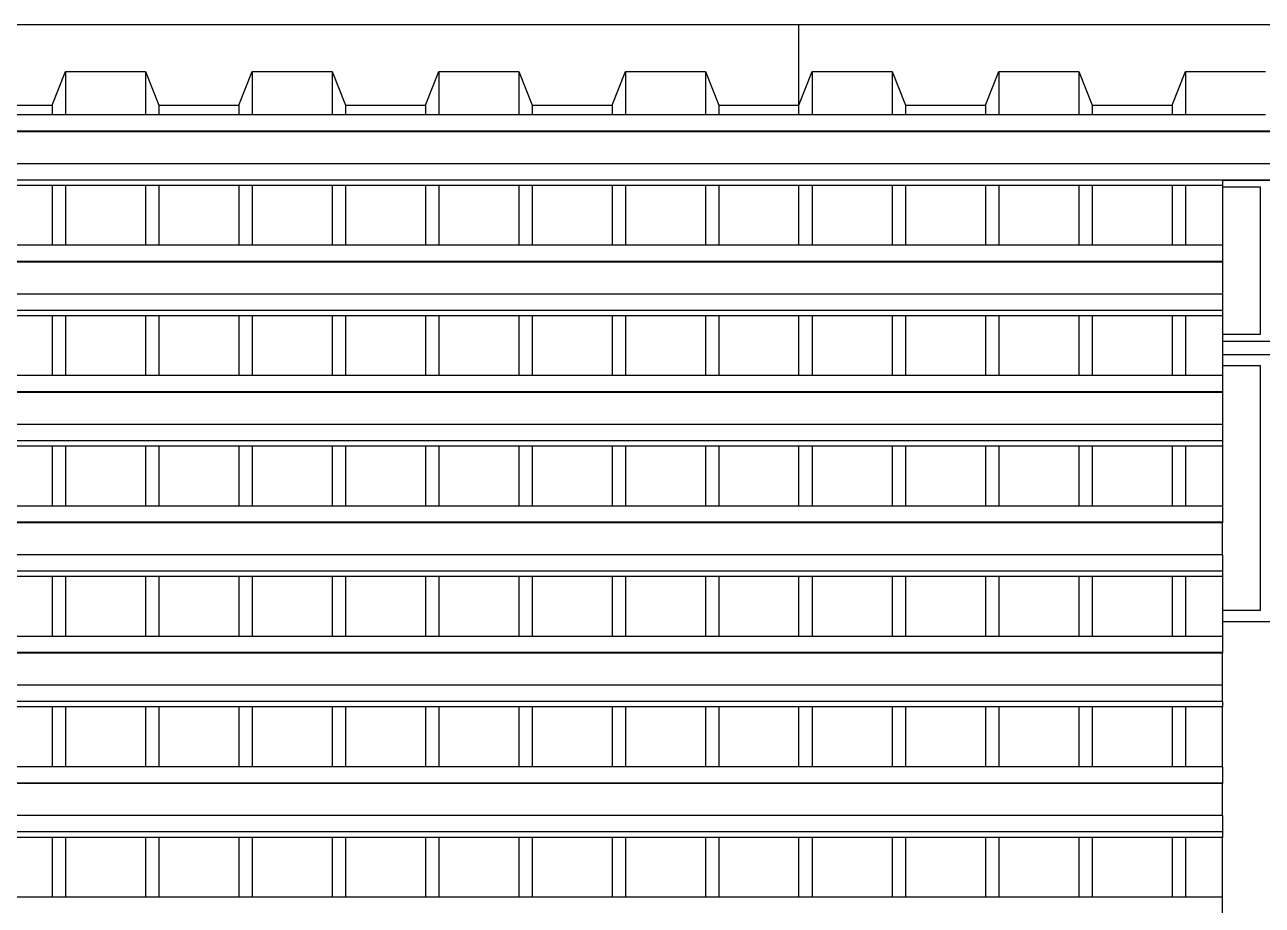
# Model space of a CAD drawing. Extents: x -34 to 34, y -12.8 to 11.9.
# Drawn here: x -9.855 to -7.983, y 10.591 to 11.923 of the extents above; entities that cross this region are included whole.
import ezdxf

# ---------------------------------------------------------------- set-up
doc = ezdxf.new("R2010")
doc.units = 0
doc.layers.get('0').update_dxf_attribs({"linetype": 'CONTINUOUS'})
doc.layers.add('SECTIONCUTEDGES', color=7, linetype='CONTINUOUS')

msp = doc.modelspace()

# ---------------------------------------------------------------- linework, layer by layer
for p, q in [((-9.7938, 11.8521), (-9.7938, 11.7867)), ((-9.6728, 11.8521), (-9.6728, 11.7867)), ((-9.5114, 11.8521), (-9.5114, 11.7867)), ((-9.3904, 11.8521), (-9.3904, 11.7867)), ((-9.229, 11.8521), (-9.229, 11.7867)), ((-9.108, 11.8521), (-9.108, 11.7867)), ((-8.9466, 11.8521), (-8.9466, 11.7867)), ((-8.8256, 11.8521), (-8.8256, 11.7867)), ((-8.6642, 11.8521), (-8.6642, 11.7867)), ((-8.5431, 11.8521), (-8.5431, 11.7867)), ((-8.3818, 11.8521), (-8.3818, 11.7867)), ((-8.2607, 11.8521), (-8.2607, 11.7867)), ((-8.0993, 11.8521), (-8.0993, 11.7867)), ((-9.814, 11.8014), (-9.814, 11.7867)), ((-9.6526, 11.8014), (-9.6526, 11.7867)), ((-9.5316, 11.8014), (-9.5316, 11.7867)), ((-9.3702, 11.8014), (-9.3702, 11.7867)), ((-9.2492, 11.8014), (-9.2492, 11.7867)), ((-9.0878, 11.8014), (-9.0878, 11.7867)), ((-8.9668, 11.8014), (-8.9668, 11.7867)), ((-8.8054, 11.8014), (-8.8054, 11.7867)), ((-8.6843, 11.7867), (-8.6843, 11.8014)), ((-8.523, 11.8014), (-8.523, 11.7867)), ((-8.4019, 11.8014), (-8.4019, 11.7867)), ((-8.2406, 11.8014), (-8.2406, 11.7867)), ((-8.1195, 11.8014), (-8.1195, 11.7867)), ((-9.814, 11.7867), (-9.935, 11.7867)), ((-9.7938, 11.7867), (-9.814, 11.7867)), ((-9.6728, 11.7867), (-9.7938, 11.7867)), ((-9.6526, 11.7867), (-9.6728, 11.7867)), ((-9.5316, 11.7867), (-9.6526, 11.7867)), ((-9.5114, 11.7867), (-9.5316, 11.7867)), ((-9.3904, 11.7867), (-9.5114, 11.7867)), ((-9.3702, 11.7867), (-9.3904, 11.7867)), ((-9.2492, 11.7867), (-9.3702, 11.7867)), ((-9.229, 11.7867), (-9.2492, 11.7867)), ((-9.108, 11.7867), (-9.229, 11.7867)), ((-9.0878, 11.7867), (-9.108, 11.7867)), ((-8.9668, 11.7867), (-9.0878, 11.7867)), ((-8.9466, 11.7867), (-8.9668, 11.7867)), ((-8.8256, 11.7867), (-8.9466, 11.7867)), ((-8.8054, 11.7867), (-8.8256, 11.7867)), ((-8.6843, 11.7867), (-8.8054, 11.7867)), ((-8.6642, 11.7867), (-8.6843, 11.7867)), ((-8.5431, 11.7867), (-8.6642, 11.7867)), ((-8.523, 11.7867), (-8.5431, 11.7867)), ((-8.4019, 11.7867), (-8.523, 11.7867)), ((-8.3818, 11.7867), (-8.4019, 11.7867)), ((-8.2607, 11.7867), (-8.3818, 11.7867)), ((-8.2406, 11.7867), (-8.2607, 11.7867)), ((-8.1195, 11.7867), (-8.2406, 11.7867)), ((-8.0993, 11.7867), (-8.1195, 11.7867)), ((-7.9783, 11.7867), (-8.0993, 11.7867)), ((3.2068, 11.762), (-11.6672, 11.762)), ((3.2068, 11.7612), (-11.6672, 11.7612)), ((3.2068, 11.7127), (-11.6672, 11.7127)), ((3.2068, 11.688), (-11.6672, 11.688)), ((-9.814, 11.6798), (-9.935, 11.6798)), ((-9.814, 11.6798), (-9.814, 11.5894)), ((-9.7938, 11.6798), (-9.814, 11.6798)), ((-9.7938, 11.6798), (-9.7938, 11.5894)), ((-9.6728, 11.6798), (-9.7938, 11.6798)), ((-9.6728, 11.6798), (-9.6728, 11.5894)), ((-9.6526, 11.6798), (-9.6728, 11.6798)), ((-9.6526, 11.6798), (-9.6526, 11.5894)), ((-9.5316, 11.6798), (-9.6526, 11.6798)), ((-9.5316, 11.6798), (-9.5316, 11.5894)), ((-9.5114, 11.6798), (-9.5316, 11.6798)), ((-9.5114, 11.6798), (-9.5114, 11.5894)), ((-9.3904, 11.6798), (-9.5114, 11.6798)), ((-9.3904, 11.6798), (-9.3904, 11.5894)), ((-9.3702, 11.6798), (-9.3904, 11.6798)), ((-9.3702, 11.6798), (-9.3702, 11.5894)), ((-9.2492, 11.6798), (-9.3702, 11.6798)), ((-9.2492, 11.6798), (-9.2492, 11.5894)), ((-9.229, 11.6798), (-9.2492, 11.6798)), ((-9.229, 11.6798), (-9.229, 11.5894)), ((-9.108, 11.6798), (-9.229, 11.6798)), ((-9.108, 11.6798), (-9.108, 11.5894)), ((-9.0878, 11.6798), (-9.108, 11.6798)), ((-9.0878, 11.6798), (-9.0878, 11.5894)), ((-8.9668, 11.6798), (-9.0878, 11.6798)), ((-8.9668, 11.6798), (-8.9668, 11.5894)), ((-8.9466, 11.6798), (-8.9668, 11.6798)), ((-8.9466, 11.6798), (-8.9466, 11.5894)), ((-8.8256, 11.6798), (-8.9466, 11.6798)), ((-8.8256, 11.6798), (-8.8256, 11.5894)), ((-8.8054, 11.6798), (-8.8256, 11.6798)), ((-8.8054, 11.6798), (-8.8054, 11.5894)), ((-8.6843, 11.6798), (-8.8054, 11.6798)), ((-8.6843, 11.5894), (-8.6843, 11.6798)), ((-8.6642, 11.6798), (-8.6843, 11.6798)), ((-8.6642, 11.6798), (-8.6642, 11.5894)), ((-8.5431, 11.6798), (-8.6642, 11.6798)), ((-8.5431, 11.6798), (-8.5431, 11.5894)), ((-8.523, 11.6798), (-8.5431, 11.6798)), ((-8.523, 11.6798), (-8.523, 11.5894)), ((-8.4019, 11.6798), (-8.523, 11.6798)), ((-8.4019, 11.6798), (-8.4019, 11.5894)), ((-8.3818, 11.6798), (-8.4019, 11.6798)), ((-8.3818, 11.6798), (-8.3818, 11.5894)), ((-8.2607, 11.6798), (-8.3818, 11.6798)), ((-8.2607, 11.6798), (-8.2607, 11.5894)), ((-8.2406, 11.6798), (-8.2607, 11.6798)), ((-8.2406, 11.6798), (-8.2406, 11.5894)), ((-8.1195, 11.6798), (-8.2406, 11.6798)), ((-8.1195, 11.6798), (-8.1195, 11.5894)), ((-8.0993, 11.6798), (-8.1195, 11.6798)), ((-8.0993, 11.6798), (-8.0993, 11.5894)), ((-8.0432, 11.6798), (-8.0993, 11.6798)), ((-8.0432, 11.6776), (-8.0432, 11.5894)), ((-9.814, 11.5894), (-9.935, 11.5894)), ((-9.7938, 11.5894), (-9.814, 11.5894)), ((-9.6728, 11.5894), (-9.7938, 11.5894)), ((-9.6526, 11.5894), (-9.6728, 11.5894)), ((-9.5316, 11.5894), (-9.6526, 11.5894)), ((-9.5114, 11.5894), (-9.5316, 11.5894)), ((-9.3904, 11.5894), (-9.5114, 11.5894)), ((-9.3702, 11.5894), (-9.3904, 11.5894)), ((-9.2492, 11.5894), (-9.3702, 11.5894)), ((-9.229, 11.5894), (-9.2492, 11.5894)), ((-9.108, 11.5894), (-9.229, 11.5894)), ((-9.0878, 11.5894), (-9.108, 11.5894)), ((-8.9668, 11.5894), (-9.0878, 11.5894)), ((-8.9466, 11.5894), (-8.9668, 11.5894)), ((-8.8256, 11.5894), (-8.9466, 11.5894)), ((-8.8054, 11.5894), (-8.8256, 11.5894)), ((-8.6843, 11.5894), (-8.8054, 11.5894)), ((-8.6642, 11.5894), (-8.6843, 11.5894)), ((-8.5431, 11.5894), (-8.6642, 11.5894)), ((-8.523, 11.5894), (-8.5431, 11.5894)), ((-8.4019, 11.5894), (-8.523, 11.5894)), ((-8.3818, 11.5894), (-8.4019, 11.5894)), ((-8.2607, 11.5894), (-8.3818, 11.5894)), ((-8.2406, 11.5894), (-8.2607, 11.5894)), ((-8.1195, 11.5894), (-8.2406, 11.5894)), ((-8.0993, 11.5894), (-8.1195, 11.5894)), ((-8.0432, 11.5894), (-8.0993, 11.5894)), ((-8.0432, 11.5894), (-8.0432, 11.5647)), ((-8.0432, 11.5647), (-11.6672, 11.5647)), ((-8.0432, 11.5639), (-11.6672, 11.5639)), ((-8.0432, 11.5647), (-8.0432, 11.5639)), ((-8.0432, 11.5639), (-8.0432, 11.5154)), ((-8.0432, 11.5154), (-11.6672, 11.5154)), ((-8.0432, 11.5154), (-8.0432, 11.4907)), ((-8.0432, 11.4907), (-11.6672, 11.4907)), ((-9.814, 11.4825), (-9.935, 11.4825)), ((-9.814, 11.4825), (-9.814, 11.3921)), ((-9.7938, 11.4825), (-9.814, 11.4825)), ((-9.7938, 11.4825), (-9.7938, 11.3921)), ((-9.6728, 11.4825), (-9.7938, 11.4825)), ((-9.6728, 11.4825), (-9.6728, 11.3921)), ((-9.6526, 11.4825), (-9.6728, 11.4825)), ((-9.6526, 11.4825), (-9.6526, 11.3921)), ((-9.5316, 11.4825), (-9.6526, 11.4825)), ((-9.5316, 11.4825), (-9.5316, 11.3921)), ((-9.5114, 11.4825), (-9.5316, 11.4825)), ((-9.5114, 11.4825), (-9.5114, 11.3921)), ((-9.3904, 11.4825), (-9.5114, 11.4825)), ((-9.3904, 11.4825), (-9.3904, 11.3921)), ((-9.3702, 11.4825), (-9.3904, 11.4825)), ((-9.3702, 11.4825), (-9.3702, 11.3921)), ((-9.2492, 11.4825), (-9.3702, 11.4825)), ((-9.2492, 11.4825), (-9.2492, 11.3921)), ((-9.229, 11.4825), (-9.2492, 11.4825)), ((-9.229, 11.4825), (-9.229, 11.3921)), ((-9.108, 11.4825), (-9.229, 11.4825)), ((-9.108, 11.4825), (-9.108, 11.3921)), ((-9.0878, 11.4825), (-9.108, 11.4825)), ((-9.0878, 11.4825), (-9.0878, 11.3921)), ((-8.9668, 11.4825), (-9.0878, 11.4825)), ((-8.9668, 11.4825), (-8.9668, 11.3921)), ((-8.9466, 11.4825), (-8.9668, 11.4825)), ((-8.9466, 11.4825), (-8.9466, 11.3921)), ((-8.8256, 11.4825), (-8.9466, 11.4825)), ((-8.8256, 11.4825), (-8.8256, 11.3921)), ((-8.8054, 11.4825), (-8.8256, 11.4825)), ((-8.8054, 11.4825), (-8.8054, 11.3921)), ((-8.6843, 11.4825), (-8.8054, 11.4825)), ((-8.6843, 11.3921), (-8.6843, 11.4825)), ((-8.6642, 11.4825), (-8.6843, 11.4825)), ((-8.6642, 11.4825), (-8.6642, 11.3921)), ((-8.5431, 11.4825), (-8.6642, 11.4825)), ((-8.5431, 11.4825), (-8.5431, 11.3921)), ((-8.523, 11.4825), (-8.5431, 11.4825)), ((-8.523, 11.4825), (-8.523, 11.3921)), ((-8.4019, 11.4825), (-8.523, 11.4825)), ((-8.4019, 11.4825), (-8.4019, 11.3921)), ((-8.3818, 11.4825), (-8.4019, 11.4825)), ((-8.3818, 11.4825), (-8.3818, 11.3921)), ((-8.2607, 11.4825), (-8.3818, 11.4825)), ((-8.2607, 11.4825), (-8.2607, 11.3921)), ((-8.2406, 11.4825), (-8.2607, 11.4825)), ((-8.2406, 11.4825), (-8.2406, 11.3921)), ((-8.1195, 11.4825), (-8.2406, 11.4825)), ((-8.1195, 11.4825), (-8.1195, 11.3921)), ((-8.0993, 11.4825), (-8.1195, 11.4825)), ((-8.0993, 11.4825), (-8.0993, 11.3921)), ((-8.0432, 11.4825), (-8.0993, 11.4825)), ((-8.0432, 11.4907), (-8.0432, 11.4825)), ((-8.0432, 11.4825), (-8.0432, 11.4542)), ((-8.0432, 11.4442), (-8.0432, 11.4238)), ((-8.0432, 11.4073), (-8.0432, 11.3921)), ((-9.814, 11.3921), (-9.935, 11.3921)), ((-9.7938, 11.3921), (-9.814, 11.3921)), ((-9.6728, 11.3921), (-9.7938, 11.3921)), ((-9.6526, 11.3921), (-9.6728, 11.3921)), ((-9.5316, 11.3921), (-9.6526, 11.3921)), ((-9.5114, 11.3921), (-9.5316, 11.3921)), ((-9.3904, 11.3921), (-9.5114, 11.3921)), ((-9.3702, 11.3921), (-9.3904, 11.3921)), ((-9.2492, 11.3921), (-9.3702, 11.3921)), ((-9.229, 11.3921), (-9.2492, 11.3921)), ((-9.108, 11.3921), (-9.229, 11.3921)), ((-9.0878, 11.3921), (-9.108, 11.3921)), ((-8.9668, 11.3921), (-9.0878, 11.3921)), ((-8.9466, 11.3921), (-8.9668, 11.3921)), ((-8.8256, 11.3921), (-8.9466, 11.3921)), ((-8.8054, 11.3921), (-8.8256, 11.3921)), ((-8.6843, 11.3921), (-8.8054, 11.3921)), ((-8.6642, 11.3921), (-8.6843, 11.3921)), ((-8.5431, 11.3921), (-8.6642, 11.3921)), ((-8.523, 11.3921), (-8.5431, 11.3921)), ((-8.4019, 11.3921), (-8.523, 11.3921)), ((-8.3818, 11.3921), (-8.4019, 11.3921)), ((-8.2607, 11.3921), (-8.3818, 11.3921)), ((-8.2406, 11.3921), (-8.2607, 11.3921)), ((-8.1195, 11.3921), (-8.2406, 11.3921)), ((-8.0993, 11.3921), (-8.1195, 11.3921)), ((-8.0432, 11.3921), (-8.0993, 11.3921)), ((-8.0432, 11.3921), (-8.0432, 11.3674)), ((-8.0432, 11.3674), (-11.6672, 11.3674)), ((-8.0432, 11.3666), (-11.6672, 11.3666)), ((-8.0432, 11.3674), (-8.0432, 11.3666)), ((-8.0432, 11.3666), (-8.0432, 11.3181)), ((-8.0432, 11.3181), (-11.6672, 11.3181)), ((-8.0432, 11.3181), (-8.0432, 11.2935)), ((-8.0432, 11.2935), (-11.6672, 11.2935)), ((-8.0432, 11.2935), (-8.0432, 11.2852)), ((-9.814, 11.2852), (-9.935, 11.2852)), ((-9.814, 11.2852), (-9.814, 11.1948)), ((-9.7938, 11.2852), (-9.814, 11.2852)), ((-9.7938, 11.2852), (-9.7938, 11.1948)), ((-9.6728, 11.2852), (-9.7938, 11.2852)), ((-9.6728, 11.2852), (-9.6728, 11.1948)), ((-9.6526, 11.2852), (-9.6728, 11.2852)), ((-9.6526, 11.2852), (-9.6526, 11.1948)), ((-9.5316, 11.2852), (-9.6526, 11.2852)), ((-9.5316, 11.2852), (-9.5316, 11.1948)), ((-9.5114, 11.2852), (-9.5316, 11.2852)), ((-9.5114, 11.2852), (-9.5114, 11.1948)), ((-9.3904, 11.2852), (-9.5114, 11.2852)), ((-9.3904, 11.2852), (-9.3904, 11.1948)), ((-9.3702, 11.2852), (-9.3904, 11.2852)), ((-9.3702, 11.2852), (-9.3702, 11.1948)), ((-9.2492, 11.2852), (-9.3702, 11.2852)), ((-9.2492, 11.2852), (-9.2492, 11.1948)), ((-9.229, 11.2852), (-9.2492, 11.2852)), ((-9.229, 11.2852), (-9.229, 11.1948)), ((-9.108, 11.2852), (-9.229, 11.2852)), ((-9.108, 11.2852), (-9.108, 11.1948)), ((-9.0878, 11.2852), (-9.108, 11.2852)), ((-9.0878, 11.2852), (-9.0878, 11.1948)), ((-8.9668, 11.2852), (-9.0878, 11.2852)), ((-8.9668, 11.2852), (-8.9668, 11.1948)), ((-8.9466, 11.2852), (-8.9668, 11.2852)), ((-8.9466, 11.2852), (-8.9466, 11.1948)), ((-8.8256, 11.2852), (-8.9466, 11.2852)), ((-8.8256, 11.2852), (-8.8256, 11.1948)), ((-8.8054, 11.2852), (-8.8256, 11.2852)), ((-8.8054, 11.2852), (-8.8054, 11.1948)), ((-8.6843, 11.2852), (-8.8054, 11.2852)), ((-8.6843, 11.1948), (-8.6843, 11.2852)), ((-8.6642, 11.2852), (-8.6843, 11.2852)), ((-8.6642, 11.2852), (-8.6642, 11.1948)), ((-8.5431, 11.2852), (-8.6642, 11.2852)), ((-8.5431, 11.2852), (-8.5431, 11.1948)), ((-8.523, 11.2852), (-8.5431, 11.2852)), ((-8.523, 11.2852), (-8.523, 11.1948)), ((-8.4019, 11.2852), (-8.523, 11.2852)), ((-8.4019, 11.2852), (-8.4019, 11.1948)), ((-8.3818, 11.2852), (-8.4019, 11.2852)), ((-8.3818, 11.2852), (-8.3818, 11.1948)), ((-8.2607, 11.2852), (-8.3818, 11.2852)), ((-8.2607, 11.2852), (-8.2607, 11.1948)), ((-8.2406, 11.2852), (-8.2607, 11.2852)), ((-8.2406, 11.2852), (-8.2406, 11.1948)), ((-8.1195, 11.2852), (-8.2406, 11.2852)), ((-8.1195, 11.2852), (-8.1195, 11.1948)), ((-8.0993, 11.2852), (-8.1195, 11.2852)), ((-8.0993, 11.2852), (-8.0993, 11.1948)), ((-8.0432, 11.2852), (-8.0993, 11.2852)), ((-8.0432, 11.2852), (-8.0432, 11.1948)), ((-9.814, 11.1948), (-9.935, 11.1948)), ((-9.7938, 11.1948), (-9.814, 11.1948)), ((-9.6728, 11.1948), (-9.7938, 11.1948)), ((-9.6526, 11.1948), (-9.6728, 11.1948)), ((-9.5316, 11.1948), (-9.6526, 11.1948)), ((-9.5114, 11.1948), (-9.5316, 11.1948)), ((-9.3904, 11.1948), (-9.5114, 11.1948)), ((-9.3702, 11.1948), (-9.3904, 11.1948)), ((-9.2492, 11.1948), (-9.3702, 11.1948)), ((-9.229, 11.1948), (-9.2492, 11.1948)), ((-9.108, 11.1948), (-9.229, 11.1948)), ((-9.0878, 11.1948), (-9.108, 11.1948)), ((-8.9668, 11.1948), (-9.0878, 11.1948)), ((-8.9466, 11.1948), (-8.9668, 11.1948)), ((-8.8256, 11.1948), (-8.9466, 11.1948)), ((-8.8054, 11.1948), (-8.8256, 11.1948)), ((-8.6843, 11.1948), (-8.8054, 11.1948)), ((-8.6642, 11.1948), (-8.6843, 11.1948)), ((-8.5431, 11.1948), (-8.6642, 11.1948)), ((-8.523, 11.1948), (-8.5431, 11.1948)), ((-8.4019, 11.1948), (-8.523, 11.1948)), ((-8.3818, 11.1948), (-8.4019, 11.1948)), ((-8.2607, 11.1948), (-8.3818, 11.1948)), ((-8.2406, 11.1948), (-8.2607, 11.1948)), ((-8.1195, 11.1948), (-8.2406, 11.1948)), ((-8.0993, 11.1948), (-8.1195, 11.1948)), ((-8.0432, 11.1948), (-8.0993, 11.1948)), ((-8.0432, 11.1948), (-8.0432, 11.1702)), ((-8.0432, 11.1702), (-11.6672, 11.1702)), ((-8.0432, 11.1693), (-11.6672, 11.1693)), ((-8.0432, 11.1702), (-8.0432, 11.1693)), ((-8.0432, 11.1208), (-8.0432, 11.1693)), ((-8.0432, 11.1208), (-11.6672, 11.1208)), ((-8.0432, 11.1208), (-8.0432, 11.0962)), ((-8.0432, 11.0962), (-11.6672, 11.0962)), ((-9.814, 11.088), (-9.935, 11.088)), ((-9.814, 11.088), (-9.814, 10.9975)), ((-9.7938, 11.088), (-9.814, 11.088)), ((-9.7938, 11.088), (-9.7938, 10.9975)), ((-9.6728, 11.088), (-9.7938, 11.088)), ((-9.6728, 11.088), (-9.6728, 10.9975)), ((-9.6526, 11.088), (-9.6728, 11.088)), ((-9.6526, 11.088), (-9.6526, 10.9975)), ((-9.5316, 11.088), (-9.6526, 11.088)), ((-9.5316, 11.088), (-9.5316, 10.9975)), ((-9.5114, 11.088), (-9.5316, 11.088)), ((-9.5114, 11.088), (-9.5114, 10.9975)), ((-9.3904, 11.088), (-9.5114, 11.088)), ((-9.3904, 11.088), (-9.3904, 10.9975)), ((-9.3702, 11.088), (-9.3904, 11.088)), ((-9.3702, 11.088), (-9.3702, 10.9975)), ((-9.2492, 11.088), (-9.3702, 11.088)), ((-9.2492, 11.088), (-9.2492, 10.9975)), ((-9.229, 11.088), (-9.2492, 11.088)), ((-9.229, 11.088), (-9.229, 10.9975)), ((-9.108, 11.088), (-9.229, 11.088)), ((-9.108, 11.088), (-9.108, 10.9975)), ((-9.0878, 11.088), (-9.108, 11.088)), ((-9.0878, 11.088), (-9.0878, 10.9975)), ((-8.9668, 11.088), (-9.0878, 11.088)), ((-8.9668, 11.088), (-8.9668, 10.9975)), ((-8.9466, 11.088), (-8.9668, 11.088)), ((-8.9466, 11.088), (-8.9466, 10.9975)), ((-8.8256, 11.088), (-8.9466, 11.088)), ((-8.8256, 11.088), (-8.8256, 10.9975)), ((-8.8054, 11.088), (-8.8256, 11.088)), ((-8.8054, 11.088), (-8.8054, 10.9975)), ((-8.6843, 11.088), (-8.8054, 11.088)), ((-8.6843, 10.9975), (-8.6843, 11.088)), ((-8.6642, 11.088), (-8.6843, 11.088)), ((-8.6642, 11.088), (-8.6642, 10.9975)), ((-8.5431, 11.088), (-8.6642, 11.088)), ((-8.5431, 11.088), (-8.5431, 10.9975)), ((-8.523, 11.088), (-8.5431, 11.088)), ((-8.523, 11.088), (-8.523, 10.9975)), ((-8.4019, 11.088), (-8.523, 11.088)), ((-8.4019, 11.088), (-8.4019, 10.9975)), ((-8.3818, 11.088), (-8.4019, 11.088)), ((-8.3818, 11.088), (-8.3818, 10.9975)), ((-8.2607, 11.088), (-8.3818, 11.088)), ((-8.2607, 11.088), (-8.2607, 10.9975)), ((-8.2406, 11.088), (-8.2607, 11.088)), ((-8.2406, 11.088), (-8.2406, 10.9975)), ((-8.1195, 11.088), (-8.2406, 11.088)), ((-8.1195, 11.088), (-8.1195, 10.9975)), ((-8.0993, 11.088), (-8.1195, 11.088)), ((-8.0993, 11.088), (-8.0993, 10.9975)), ((-8.0432, 11.088), (-8.0993, 11.088)), ((-8.0432, 11.0962), (-8.0432, 11.088)), ((-8.0432, 11.088), (-8.0432, 11.0365)), ((-8.0432, 11.02), (-8.0432, 10.9975)), ((-9.814, 10.9975), (-9.935, 10.9975)), ((-9.7938, 10.9975), (-9.814, 10.9975)), ((-9.6728, 10.9975), (-9.7938, 10.9975)), ((-9.6526, 10.9975), (-9.6728, 10.9975)), ((-9.5316, 10.9975), (-9.6526, 10.9975)), ((-9.5114, 10.9975), (-9.5316, 10.9975)), ((-9.3904, 10.9975), (-9.5114, 10.9975)), ((-9.3702, 10.9975), (-9.3904, 10.9975)), ((-9.2492, 10.9975), (-9.3702, 10.9975)), ((-9.229, 10.9975), (-9.2492, 10.9975)), ((-9.108, 10.9975), (-9.229, 10.9975)), ((-9.0878, 10.9975), (-9.108, 10.9975)), ((-8.9668, 10.9975), (-9.0878, 10.9975)), ((-8.9466, 10.9975), (-8.9668, 10.9975)), ((-8.8256, 10.9975), (-8.9466, 10.9975)), ((-8.8054, 10.9975), (-8.8256, 10.9975)), ((-8.6843, 10.9975), (-8.8054, 10.9975)), ((-8.6642, 10.9975), (-8.6843, 10.9975)), ((-8.5431, 10.9975), (-8.6642, 10.9975)), ((-8.523, 10.9975), (-8.5431, 10.9975)), ((-8.4019, 10.9975), (-8.523, 10.9975)), ((-8.3818, 10.9975), (-8.4019, 10.9975)), ((-8.2607, 10.9975), (-8.3818, 10.9975)), ((-8.2406, 10.9975), (-8.2607, 10.9975)), ((-8.1195, 10.9975), (-8.2406, 10.9975)), ((-8.0993, 10.9975), (-8.1195, 10.9975)), ((-8.0432, 10.9975), (-8.0993, 10.9975)), ((-8.0432, 10.9975), (-8.0432, 10.9729)), ((-8.0432, 10.9729), (-11.6672, 10.9729)), ((-8.0432, 10.9721), (-11.6672, 10.9721)), ((-8.0432, 10.9729), (-8.0432, 10.9721)), ((-8.0432, 10.9236), (-8.0432, 10.9721)), ((-8.0432, 10.9236), (-11.6672, 10.9236)), ((-8.0432, 10.8989), (-8.0432, 10.9236)), ((-8.0432, 10.8989), (-11.6672, 10.8989)), ((-8.0432, 10.8989), (-8.0432, 10.8907)), ((-9.814, 10.8907), (-9.935, 10.8907)), ((-9.814, 10.8907), (-9.814, 10.8003)), ((-9.7938, 10.8907), (-9.814, 10.8907)), ((-9.7938, 10.8907), (-9.7938, 10.8003)), ((-9.6728, 10.8907), (-9.7938, 10.8907)), ((-9.6728, 10.8907), (-9.6728, 10.8003)), ((-9.6526, 10.8907), (-9.6728, 10.8907)), ((-9.6526, 10.8907), (-9.6526, 10.8003)), ((-9.5316, 10.8907), (-9.6526, 10.8907)), ((-9.5316, 10.8907), (-9.5316, 10.8003)), ((-9.5114, 10.8907), (-9.5316, 10.8907)), ((-9.5114, 10.8907), (-9.5114, 10.8003)), ((-9.3904, 10.8907), (-9.5114, 10.8907)), ((-9.3904, 10.8907), (-9.3904, 10.8003)), ((-9.3702, 10.8907), (-9.3904, 10.8907)), ((-9.3702, 10.8907), (-9.3702, 10.8003)), ((-9.2492, 10.8907), (-9.3702, 10.8907)), ((-9.2492, 10.8907), (-9.2492, 10.8003)), ((-9.229, 10.8907), (-9.2492, 10.8907)), ((-9.229, 10.8907), (-9.229, 10.8003)), ((-9.108, 10.8907), (-9.229, 10.8907)), ((-9.108, 10.8907), (-9.108, 10.8003)), ((-9.0878, 10.8907), (-9.108, 10.8907)), ((-9.0878, 10.8907), (-9.0878, 10.8003)), ((-8.9668, 10.8907), (-9.0878, 10.8907)), ((-8.9668, 10.8907), (-8.9668, 10.8003)), ((-8.9466, 10.8907), (-8.9668, 10.8907)), ((-8.9466, 10.8907), (-8.9466, 10.8003)), ((-8.8256, 10.8907), (-8.9466, 10.8907)), ((-8.8256, 10.8907), (-8.8256, 10.8003)), ((-8.8054, 10.8907), (-8.8256, 10.8907)), ((-8.8054, 10.8907), (-8.8054, 10.8003)), ((-8.6843, 10.8907), (-8.8054, 10.8907)), ((-8.6843, 10.8003), (-8.6843, 10.8907)), ((-8.6642, 10.8907), (-8.6843, 10.8907)), ((-8.6642, 10.8907), (-8.6642, 10.8003)), ((-8.5431, 10.8907), (-8.6642, 10.8907)), ((-8.5431, 10.8907), (-8.5431, 10.8003)), ((-8.523, 10.8907), (-8.5431, 10.8907)), ((-8.523, 10.8907), (-8.523, 10.8003)), ((-8.4019, 10.8907), (-8.523, 10.8907)), ((-8.4019, 10.8907), (-8.4019, 10.8003)), ((-8.3818, 10.8907), (-8.4019, 10.8907)), ((-8.3818, 10.8907), (-8.3818, 10.8003)), ((-8.2607, 10.8907), (-8.3818, 10.8907)), ((-8.2607, 10.8907), (-8.2607, 10.8003)), ((-8.2406, 10.8907), (-8.2607, 10.8907)), ((-8.2406, 10.8907), (-8.2406, 10.8003)), ((-8.1195, 10.8907), (-8.2406, 10.8907)), ((-8.1195, 10.8907), (-8.1195, 10.8003)), ((-8.0993, 10.8907), (-8.1195, 10.8907)), ((-8.0993, 10.8907), (-8.0993, 10.8003)), ((-8.0432, 10.8907), (-8.0993, 10.8907)), ((-8.0432, 10.8003), (-8.0432, 10.8907)), ((-9.814, 10.8003), (-9.935, 10.8003)), ((-9.7938, 10.8003), (-9.814, 10.8003)), ((-9.6728, 10.8003), (-9.7938, 10.8003)), ((-9.6526, 10.8003), (-9.6728, 10.8003)), ((-9.5316, 10.8003), (-9.6526, 10.8003)), ((-9.5114, 10.8003), (-9.5316, 10.8003)), ((-9.3904, 10.8003), (-9.5114, 10.8003)), ((-9.3702, 10.8003), (-9.3904, 10.8003)), ((-9.2492, 10.8003), (-9.3702, 10.8003)), ((-9.229, 10.8003), (-9.2492, 10.8003)), ((-9.108, 10.8003), (-9.229, 10.8003)), ((-9.0878, 10.8003), (-9.108, 10.8003)), ((-8.9668, 10.8003), (-9.0878, 10.8003)), ((-8.9466, 10.8003), (-8.9668, 10.8003)), ((-8.8256, 10.8003), (-8.9466, 10.8003)), ((-8.8054, 10.8003), (-8.8256, 10.8003)), ((-8.6843, 10.8003), (-8.8054, 10.8003)), ((-8.6642, 10.8003), (-8.6843, 10.8003)), ((-8.5431, 10.8003), (-8.6642, 10.8003)), ((-8.523, 10.8003), (-8.5431, 10.8003)), ((-8.4019, 10.8003), (-8.523, 10.8003)), ((-8.3818, 10.8003), (-8.4019, 10.8003)), ((-8.2607, 10.8003), (-8.3818, 10.8003)), ((-8.2406, 10.8003), (-8.2607, 10.8003)), ((-8.1195, 10.8003), (-8.2406, 10.8003)), ((-8.0993, 10.8003), (-8.1195, 10.8003)), ((-8.0432, 10.8003), (-8.0993, 10.8003)), ((-8.0432, 10.8003), (-8.0432, 10.7756)), ((-8.0432, 10.7756), (-11.6672, 10.7756)), ((-8.0432, 10.7748), (-11.6672, 10.7748)), ((-8.0432, 10.7756), (-8.0432, 10.7748)), ((-8.0432, 10.7263), (-8.0432, 10.7748)), ((-8.0432, 10.7263), (-11.6672, 10.7263)), ((-8.0432, 10.7263), (-8.0432, 10.7016)), ((-8.0432, 10.7016), (-11.6672, 10.7016)), ((-9.814, 10.6934), (-9.935, 10.6934)), ((-9.814, 10.6934), (-9.814, 10.603)), ((-9.7938, 10.6934), (-9.814, 10.6934)), ((-9.7938, 10.6934), (-9.7938, 10.603)), ((-9.6728, 10.6934), (-9.7938, 10.6934)), ((-9.6728, 10.6934), (-9.6728, 10.603)), ((-9.6526, 10.6934), (-9.6728, 10.6934)), ((-9.6526, 10.6934), (-9.6526, 10.603)), ((-9.5316, 10.6934), (-9.6526, 10.6934)), ((-9.5316, 10.6934), (-9.5316, 10.603)), ((-9.5114, 10.6934), (-9.5316, 10.6934)), ((-9.5114, 10.6934), (-9.5114, 10.603)), ((-9.3904, 10.6934), (-9.5114, 10.6934)), ((-9.3904, 10.6934), (-9.3904, 10.603)), ((-9.3702, 10.6934), (-9.3904, 10.6934)), ((-9.3702, 10.6934), (-9.3702, 10.603)), ((-9.2492, 10.6934), (-9.3702, 10.6934)), ((-9.2492, 10.6934), (-9.2492, 10.603)), ((-9.229, 10.6934), (-9.2492, 10.6934)), ((-9.229, 10.6934), (-9.229, 10.603)), ((-9.108, 10.6934), (-9.229, 10.6934)), ((-9.108, 10.6934), (-9.108, 10.603)), ((-9.0878, 10.6934), (-9.108, 10.6934)), ((-9.0878, 10.6934), (-9.0878, 10.603)), ((-8.9668, 10.6934), (-9.0878, 10.6934)), ((-8.9668, 10.6934), (-8.9668, 10.603)), ((-8.9466, 10.6934), (-8.9668, 10.6934)), ((-8.9466, 10.6934), (-8.9466, 10.603)), ((-8.8256, 10.6934), (-8.9466, 10.6934)), ((-8.8256, 10.6934), (-8.8256, 10.603)), ((-8.8054, 10.6934), (-8.8256, 10.6934)), ((-8.8054, 10.6934), (-8.8054, 10.603)), ((-8.6843, 10.6934), (-8.8054, 10.6934)), ((-8.6843, 10.603), (-8.6843, 10.6934)), ((-8.6642, 10.6934), (-8.6843, 10.6934)), ((-8.6642, 10.6934), (-8.6642, 10.603)), ((-8.5431, 10.6934), (-8.6642, 10.6934)), ((-8.5431, 10.6934), (-8.5431, 10.603)), ((-8.523, 10.6934), (-8.5431, 10.6934)), ((-8.523, 10.6934), (-8.523, 10.603)), ((-8.4019, 10.6934), (-8.523, 10.6934)), ((-8.4019, 10.6934), (-8.4019, 10.603)), ((-8.3818, 10.6934), (-8.4019, 10.6934)), ((-8.3818, 10.6934), (-8.3818, 10.603)), ((-8.2607, 10.6934), (-8.3818, 10.6934)), ((-8.2607, 10.6934), (-8.2607, 10.603)), ((-8.2406, 10.6934), (-8.2607, 10.6934)), ((-8.2406, 10.6934), (-8.2406, 10.603)), ((-8.1195, 10.6934), (-8.2406, 10.6934)), ((-8.1195, 10.6934), (-8.1195, 10.603)), ((-8.0993, 10.6934), (-8.1195, 10.6934)), ((-8.0993, 10.6934), (-8.0993, 10.603)), ((-8.0432, 10.6934), (-8.0993, 10.6934)), ((-8.0432, 10.7016), (-8.0432, 10.6934)), ((-8.0432, 10.603), (-8.0432, 10.6934)), ((-9.814, 10.603), (-9.935, 10.603)), ((-9.7938, 10.603), (-9.814, 10.603)), ((-9.6728, 10.603), (-9.7938, 10.603)), ((-9.6526, 10.603), (-9.6728, 10.603)), ((-9.5316, 10.603), (-9.6526, 10.603)), ((-9.5114, 10.603), (-9.5316, 10.603)), ((-9.3904, 10.603), (-9.5114, 10.603)), ((-9.3702, 10.603), (-9.3904, 10.603)), ((-9.2492, 10.603), (-9.3702, 10.603)), ((-9.229, 10.603), (-9.2492, 10.603)), ((-9.108, 10.603), (-9.229, 10.603)), ((-9.0878, 10.603), (-9.108, 10.603)), ((-8.9668, 10.603), (-9.0878, 10.603)), ((-8.9466, 10.603), (-8.9668, 10.603)), ((-8.8256, 10.603), (-8.9466, 10.603)), ((-8.8054, 10.603), (-8.8256, 10.603)), ((-8.6843, 10.603), (-8.8054, 10.603)), ((-8.6642, 10.603), (-8.6843, 10.603)), ((-8.5431, 10.603), (-8.6642, 10.603)), ((-8.523, 10.603), (-8.5431, 10.603)), ((-8.4019, 10.603), (-8.523, 10.603)), ((-8.3818, 10.603), (-8.4019, 10.603)), ((-8.2607, 10.603), (-8.3818, 10.603)), ((-8.2406, 10.603), (-8.2607, 10.603)), ((-8.1195, 10.603), (-8.2406, 10.603)), ((-8.0993, 10.603), (-8.1195, 10.603)), ((-8.0432, 10.603), (-8.0993, 10.603)), ((-8.0432, 10.5783), (-8.0432, 10.603))]:
    msp.add_line(p, q)
at = {"layer": 'SECTIONCUTEDGES'}
for p, q in [((-8.6843, 11.923), (-11.6696, 11.923)), ((-8.6843, 11.8014), (-8.6843, 11.923)), ((-5.5778, 11.923), (-8.6843, 11.923)), ((-9.814, 11.8014), (-9.7938, 11.8521)), ((-9.7938, 11.8521), (-9.6728, 11.8521)), ((-9.6728, 11.8521), (-9.6526, 11.8014)), ((-9.5316, 11.8014), (-9.5114, 11.8521)), ((-9.5114, 11.8521), (-9.3904, 11.8521)), ((-9.3904, 11.8521), (-9.3702, 11.8014)), ((-9.2492, 11.8014), (-9.229, 11.8521)), ((-9.229, 11.8521), (-9.108, 11.8521)), ((-9.108, 11.8521), (-9.0878, 11.8014)), ((-8.9668, 11.8014), (-8.9466, 11.8521)), ((-8.9466, 11.8521), (-8.8256, 11.8521)), ((-8.8256, 11.8521), (-8.8054, 11.8014)), ((-8.6843, 11.8014), (-8.6642, 11.8521)), ((-8.6642, 11.8521), (-8.5431, 11.8521)), ((-8.5431, 11.8521), (-8.523, 11.8014)), ((-8.4019, 11.8014), (-8.3818, 11.8521)), ((-8.3818, 11.8521), (-8.2607, 11.8521)), ((-8.2607, 11.8521), (-8.2406, 11.8014)), ((-8.1195, 11.8014), (-8.0993, 11.8521)), ((-8.0993, 11.8521), (-7.9783, 11.8521)), ((-9.935, 11.8014), (-9.814, 11.8014)), ((-9.6526, 11.8014), (-9.5316, 11.8014)), ((-9.3702, 11.8014), (-9.2492, 11.8014)), ((-9.0878, 11.8014), (-8.9668, 11.8014)), ((-8.8054, 11.8014), (-8.6843, 11.8014)), ((-8.523, 11.8014), (-8.4019, 11.8014)), ((-8.2406, 11.8014), (-8.1195, 11.8014)), ((-7.9232, 11.6875), (-8.0432, 11.6875)), ((-8.0432, 11.6875), (-8.0432, 11.6798)), ((-8.0432, 11.6798), (-8.0432, 11.6776)), ((-8.0432, 11.6776), (-7.9863, 11.6776)), ((-7.9863, 11.6776), (-7.9863, 11.4542)), ((-7.9863, 11.4542), (-8.0432, 11.4542)), ((-8.0432, 11.4542), (-8.0432, 11.4442)), ((-8.0432, 11.4442), (-7.9232, 11.4442)), ((-8.0432, 11.4238), (-8.0432, 11.4073)), ((-7.9232, 11.4238), (-8.0432, 11.4238)), ((-8.0432, 11.4073), (-7.9863, 11.4073)), ((-7.9863, 11.4073), (-7.9863, 11.0365)), ((-7.9863, 11.0365), (-8.0432, 11.0365)), ((-8.0432, 11.0365), (-8.0432, 11.02)), ((-8.0432, 11.02), (-7.9232, 11.02))]:
    msp.add_line(p, q, dxfattribs=at)

doc.saveas('drawing.dxf')
